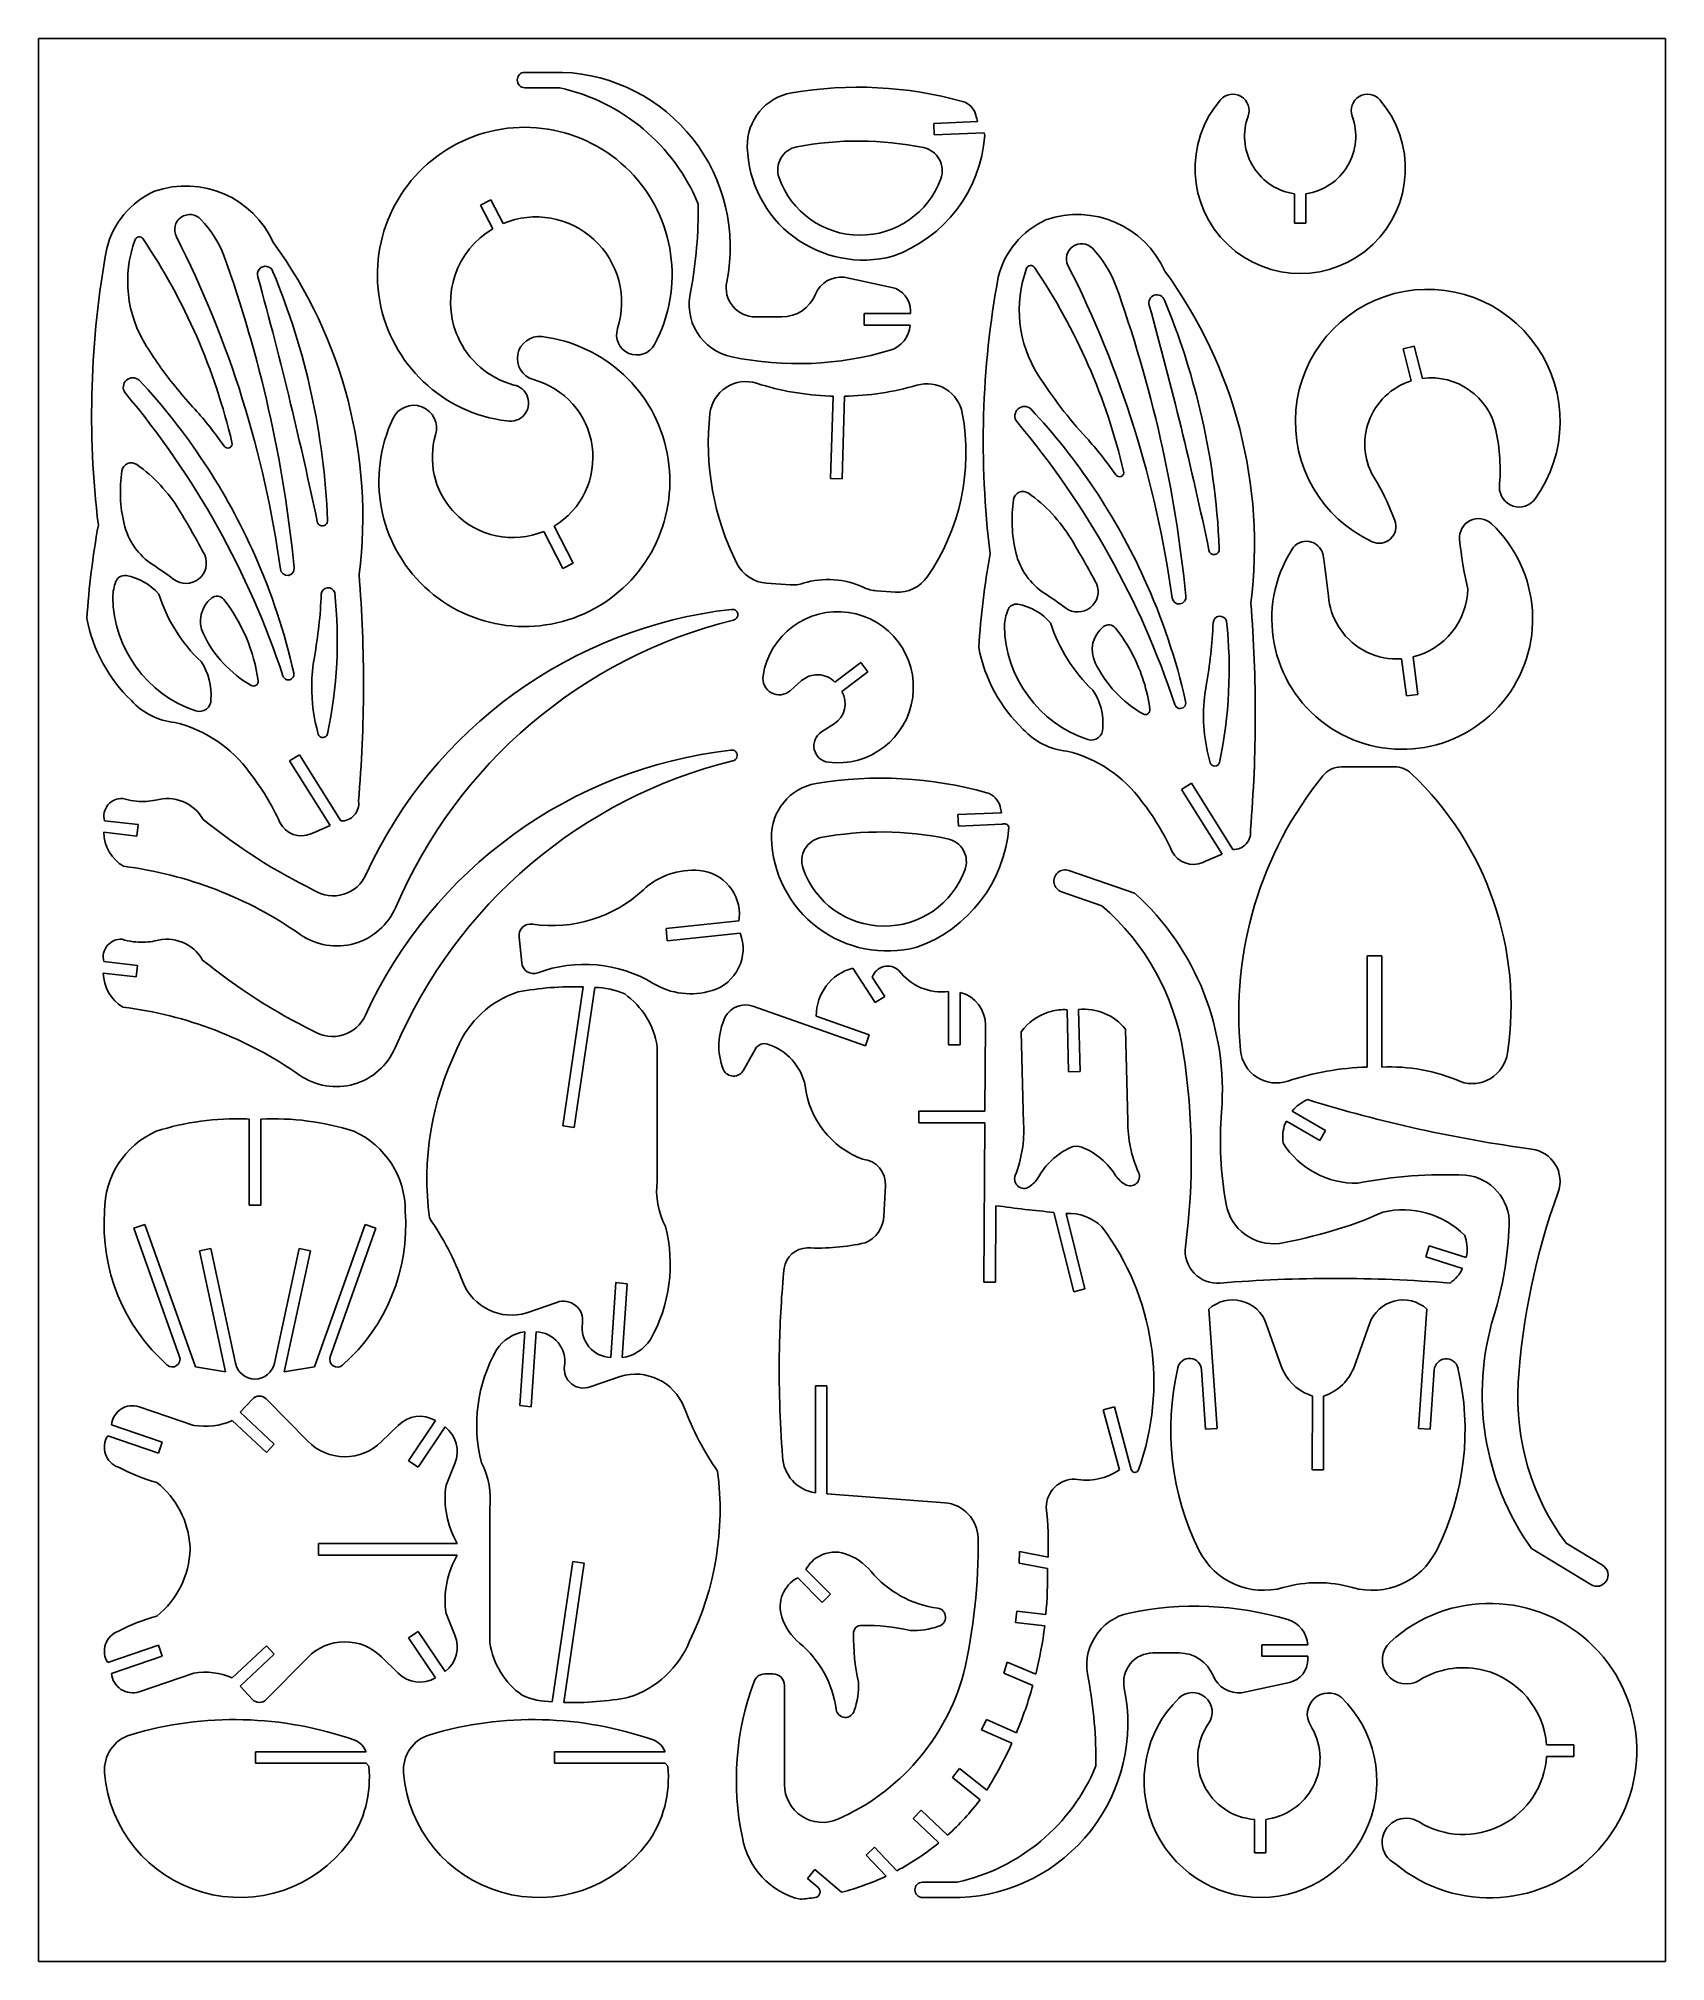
# Model space of a CAD drawing. Extents: x 0 to 8.12, y 0 to 9.6.
import ezdxf

# ---------------------------------------------------------------- set-up
doc = ezdxf.new("R2010")
doc.units = 0
doc.layers.add('WHITE', color=7, linetype='CONTINUOUS')

msp = doc.modelspace()

# ---------------------------------------------------------------- linework, layer by layer
at = {"layer": 'WHITE', "linetype": 'CONTINUOUS'}
for p, q in [((0, 0), (0, 9.59801)), ((0, 9.59801), (8.119874, 9.59801)), ((8.119874, 9.59801), (8.119874, 0)), ((2.427815, 9.42895), (2.615235, 9.42895)), ((2.601368, 9.351969), (2.427336, 9.351973)), ((4.467912, 9.174118), (4.685451, 9.1832)), ((4.470303, 9.116744), (4.467912, 9.174118)), ((4.719099, 9.126967), (4.470303, 9.116744)), ((4.722745, 9.112917), (4.719099, 9.126967)), ((2.205972, 8.766288), (2.257129, 8.792585)), ((2.266694, 8.648193), (2.205972, 8.766288)), ((2.257129, 8.792585), (2.318327, 8.674014)), ((6.253649, 8.825071), (6.267598, 8.822867)), ((6.267598, 8.822867), (6.267998, 8.675927)), ((6.32537, 8.675927), (6.32537, 8.822707)), ((6.267998, 8.675927), (6.32537, 8.675927)), ((4.020401, 8.406749), (4.2585, 8.355591)), ((3.577671, 8.208333), (3.709151, 8.208333)), ((4.351422, 8.225447), (4.120803, 8.225069)), ((4.120803, 8.225069), (4.120803, 8.167695)), ((4.120803, 8.167695), (4.350296, 8.167695)), ((4.351229, 8.239412), (4.351422, 8.225447)), ((2.092191, 8.109848), (2.086445, 8.12323)), ((6.865634, 8.062989), (6.809697, 8.048645)), ((6.907233, 7.901371), (6.865634, 8.062989)), ((6.809697, 8.048645), (6.850813, 7.888957)), ((3.950119, 7.812963), (3.966476, 7.812636)), ((3.966476, 7.812636), (3.953464, 7.402241)), ((4.010359, 7.400805), (4.021834, 7.812458)), ((3.953464, 7.402241), (4.010359, 7.400805)), ((6.671977, 7.394575), (6.680129, 7.382637)), ((2.075445, 7.231553), (2.065407, 7.242551)), ((2.617624, 6.952339), (2.522002, 7.137845)), ((2.573148, 7.163682), (2.668304, 6.978634)), ((2.668304, 6.978634), (2.617624, 6.952339)), ((3.751224, 6.871055), (3.63361, 6.879188)), ((4.276668, 6.834716), (4.182479, 6.841416)), ((6.495586, 6.651135), (6.48745, 6.663559)), ((4.10407, 6.482833), (3.974503, 6.384821)), ((4.008915, 6.339395), (4.138494, 6.436935)), ((4.138494, 6.436935), (4.10407, 6.482833)), ((6.827385, 6.316929), (6.803002, 6.501958)), ((6.859898, 6.511043), (6.884282, 6.324101)), ((3.808592, 6.392957), (3.751703, 6.342748)), ((3.892745, 6.422585), (3.878401, 6.422113)), ((6.884282, 6.324101), (6.827385, 6.316929)), ((3.907557, 6.136699), (3.971155, 6.177321)), ((1.253576, 5.992772), (1.302343, 6.023371)), ((1.455338, 5.669569), (1.253576, 5.992772)), ((1.302343, 6.023371), (1.508409, 5.692518)), ((6.502749, 5.962626), (6.768101, 5.96265)), ((5.704782, 5.850295), (5.753551, 5.880414)), ((5.753551, 5.880414), (5.960093, 5.550041)), ((0.489556, 5.791011), (0.475212, 5.792442)), ((5.907023, 5.527091), (5.704782, 5.850295)), ((0.329867, 5.693473), (0.497206, 5.674349)), ((0.497206, 5.674349), (0.490512, 5.617455)), ((1.372625, 5.63371), (1.455338, 5.669569)), ((4.588873, 5.724072), (4.806414, 5.732678)), ((4.590785, 5.667179), (4.588873, 5.724072)), ((4.808663, 5.675797), (4.590785, 5.667179)), ((0.490512, 5.617455), (0.326521, 5.6361)), ((1.359236, 5.62798), (1.372625, 5.63371)), ((5.810932, 5.485478), (5.82431, 5.491233)), ((5.82431, 5.491233), (5.907023, 5.527091)), ((5.47051, 5.332979), (5.142047, 5.445813)), ((5.10571, 5.338716), (5.306518, 5.269391)), ((3.495798, 5.193358), (3.132071, 5.155121)), ((3.497335, 5.208192), (3.495798, 5.193358)), ((0.486209, 5.088667), (0.472344, 5.090098)), ((2.41156, 4.984436), (2.398173, 5.112092)), ((3.132071, 5.155121), (3.138287, 5.094881)), ((3.138287, 5.094881), (3.50213, 5.133129)), ((0.326521, 4.991129), (0.493858, 4.972005)), ((6.703577, 5.018859), (6.631361, 5.018859)), ((6.631361, 5.018859), (6.631361, 4.464252)), ((6.703577, 4.463778), (6.703577, 5.018859)), ((0.487165, 4.915111), (0.323651, 4.933756)), ((0.493858, 4.972005), (0.487165, 4.915111)), ((4.175309, 4.786021), (4.063909, 4.95814)), ((4.160964, 4.913675), (4.223598, 4.817098)), ((2.61619, 4.170215), (2.718028, 4.86443)), ((2.77588, 4.861564), (2.673085, 4.162086)), ((4.223598, 4.817098), (4.175309, 4.786021)), ((4.542018, 4.575652), (4.542018, 4.841482)), ((4.599392, 4.836702), (4.599392, 4.575652)), ((4.127019, 4.570394), (3.565717, 4.767852)), ((3.881735, 4.719085), (4.146143, 4.62442)), ((5.039258, 4.737721), (5.053119, 4.742034)), ((5.133441, 4.750639), (5.141091, 4.440824)), ((5.198464, 4.442258), (5.190814, 4.752075)), ((4.146143, 4.62442), (4.127019, 4.570394)), ((4.723223, 4.243844), (4.72609, 4.673186)), ((4.915901, 4.182168), (4.904427, 4.640675)), ((5.424611, 4.653584), (5.436086, 4.195076)), ((3.08761, 3.896256), (3.087608, 4.567047)), ((3.518384, 4.447997), (3.578627, 4.555572)), ((4.599392, 4.575652), (4.542018, 4.575652)), ((5.141091, 4.440824), (5.198464, 4.442258)), ((4.393805, 4.18647), (4.393805, 4.243844)), ((4.393805, 4.243844), (4.723223, 4.243844)), ((6.423383, 4.147264), (6.256523, 4.244321)), ((1.051813, 4.204638), (1.037471, 4.205595)), ((1.051813, 3.774817), (1.051813, 4.204638)), ((1.109187, 4.204638), (1.109187, 3.774817)), ((2.673085, 4.162086), (2.61619, 4.170215)), ((4.723223, 4.18647), (4.393805, 4.18647)), ((4.718441, 3.389939), (4.723223, 4.18647)), ((6.221148, 4.182165), (6.22766, 4.194701)), ((6.22766, 4.194701), (6.394521, 4.097643)), ((6.394521, 4.097643), (6.423383, 4.147264)), ((4.226943, 3.871396), (4.219295, 3.72127)), ((1.109187, 3.774817), (1.051813, 3.774817)), ((4.778203, 3.772454), (4.775815, 3.389939)), ((0.476168, 3.66007), (0.530196, 3.679194)), ((0.704227, 3.018446), (0.476168, 3.66007)), ((0.530196, 3.679194), (0.783115, 2.967767)), ((1.377408, 2.967767), (1.630326, 3.679194)), ((1.684353, 3.66007), (1.456295, 3.018446)), ((1.630326, 3.679194), (1.684353, 3.66007)), ((5.16691, 3.343084), (5.067941, 3.738959)), ((5.128662, 3.733683), (5.22237, 3.35695)), ((0.803674, 3.547236), (0.859614, 3.55919)), ((0.859614, 3.55919), (0.982966, 2.986413)), ((1.177556, 2.986413), (1.300909, 3.55919)), ((1.300909, 3.55919), (1.356848, 3.547236)), ((6.923007, 3.517595), (6.940699, 3.572576)), ((6.940699, 3.572576), (7.124659, 3.513804)), ((0.933721, 2.943383), (0.803674, 3.547236)), ((1.356848, 3.547236), (1.226802, 2.943383)), ((7.10708, 3.458786), (6.923007, 3.517595)), ((7.124659, 3.513804), (7.128595, 3.527635)), ((2.855724, 3.0151), (2.881063, 3.388983)), ((2.881063, 3.388983), (2.937958, 3.382288)), ((2.937958, 3.382288), (2.913575, 3.014622)), ((4.775815, 3.389939), (4.718441, 3.389939)), ((2.436893, 3.237442), (2.587027, 3.290014)), ((5.22237, 3.35695), (5.16691, 3.343084)), ((5.881683, 2.66082), (5.840567, 3.256546)), ((6.127398, 3.183382), (6.202017, 2.972069)), ((6.567295, 2.972069), (6.642357, 3.183396)), ((6.928724, 3.256522), (6.887629, 2.66082)), ((2.401997, 2.775568), (2.42686, 3.143234)), ((2.484232, 3.142754), (2.458893, 2.768873)), ((3.698152, 3.070561), (3.697676, 3.056217)), ((0.783115, 2.967767), (0.933721, 2.943383)), ((1.226802, 2.943383), (1.377408, 2.967767)), ((2.903057, 2.920434), (2.753408, 2.868319)), ((5.804231, 2.953423), (5.82479, 2.656996)), ((6.945002, 2.656996), (6.965559, 2.953423)), ((1.06807, 2.807122), (1.006392, 2.741621)), ((1.343938, 2.597232), (1.136917, 2.808079)), ((3.876964, 2.339026), (3.876967, 2.873101)), ((3.876967, 2.873101), (3.93434, 2.873101)), ((3.93434, 2.873101), (3.93434, 2.333792)), ((6.342576, 2.827666), (6.357404, 2.822422)), ((6.357404, 2.822422), (6.355969, 2.453799)), ((6.413342, 2.453799), (6.412386, 2.822422)), ((0.774987, 2.676119), (0.502942, 2.768873)), ((1.137874, 2.539859), (0.967188, 2.699548)), ((1.006392, 2.741621), (1.177078, 2.581932)), ((1.84691, 2.499218), (1.981259, 2.699548)), ((2.458893, 2.768873), (2.401997, 2.775568)), ((5.313689, 2.753573), (5.36915, 2.768395)), ((5.394483, 2.453809), (5.313689, 2.753573)), ((5.36915, 2.768395), (5.453298, 2.456188)), ((0.599044, 2.536989), (0.345645, 2.623528)), ((0.364284, 2.678033), (0.61769, 2.591495)), ((0.61769, 2.591495), (0.599044, 2.536989)), ((1.79478, 2.675658), (1.711606, 2.594841)), ((2.029062, 2.66798), (1.894721, 2.467664)), ((5.82479, 2.656996), (5.881683, 2.66082)), ((6.887629, 2.66082), (6.945002, 2.656996)), ((1.177078, 2.581932), (1.137874, 2.539859)), ((1.894721, 2.467664), (1.84691, 2.499218)), ((2.034322, 2.378258), (2.077838, 2.48631)), ((6.355969, 2.453799), (6.413342, 2.453799)), ((3.93434, 2.333792), (4.522894, 2.289329)), ((2.252346, 2.261599), (2.252348, 1.590809)), ((0.756327, 2.071788), (0.75682, 2.057445)), ((1.397966, 2.028759), (1.397966, 2.086133)), ((1.397966, 2.086133), (2.089792, 2.086133)), ((2.089792, 2.028759), (1.397966, 2.028759)), ((3.897521, 2.023984), (3.885096, 2.016805)), ((4.89343, 1.988597), (4.895341, 2.046926)), ((4.895341, 2.046926), (5.038298, 2.018718)), ((7.746792, 1.881023), (7.450841, 2.06127)), ((7.624398, 2.088047), (7.806077, 1.977601)), ((2.564076, 1.296291), (2.66687, 1.995769)), ((2.723766, 1.987642), (2.621927, 1.293424)), ((2.66687, 1.995769), (2.723766, 1.987642)), ((3.829634, 1.956086), (3.952508, 1.832733)), ((5.035406, 1.960867), (4.89343, 1.988597)), ((3.91187, 1.792094), (3.788995, 1.915446)), ((3.952508, 1.832733), (3.91187, 1.792094)), ((2.077831, 1.629055), (2.034331, 1.737112)), ((4.875261, 1.692646), (4.882912, 1.749063)), ((4.882912, 1.749063), (5.0273, 1.732331)), ((1.84691, 1.61615), (1.894721, 1.647704)), ((1.894721, 1.647704), (2.029072, 1.447376)), ((5.021563, 1.675436), (4.875261, 1.692646)), ((0.345645, 1.49184), (0.599044, 1.578379)), ((0.599044, 1.578379), (0.61769, 1.523874)), ((0.967188, 1.41582), (1.137874, 1.57551)), ((1.137874, 1.57551), (1.177078, 1.533435)), ((1.981259, 1.41582), (1.84691, 1.61615)), ((5.561829, 1.540091), (5.693308, 1.54013)), ((6.104961, 1.523396), (6.104961, 1.580768)), ((6.104961, 1.580768), (6.334455, 1.580768)), ((0.61769, 1.523874), (0.364291, 1.437337)), ((1.177078, 1.533435), (1.006392, 1.373747)), ((1.136917, 1.307289), (1.343938, 1.518136)), ((1.711606, 1.520527), (1.794798, 1.439726)), ((4.817889, 1.438771), (4.833665, 1.49423)), ((4.833665, 1.49423), (4.977099, 1.434468)), ((6.334455, 1.523396), (6.104961, 1.523396)), ((6.335387, 1.509052), (6.334455, 1.523396)), ((7.196012, 1.457909), (7.210352, 1.454548)), ((0.502939, 1.346505), (0.774987, 1.439249)), ((1.006392, 1.373747), (1.06807, 1.308246)), ((3.665642, 1.435423), (3.625004, 1.435423)), ((3.723005, 0.884163), (3.723016, 1.378051)), ((4.962276, 1.378051), (4.817889, 1.438771)), ((6.00456, 1.341696), (6.242658, 1.392873)), ((4.706966, 1.156685), (4.73135, 1.208322)), ((4.857571, 1.089272), (4.706966, 1.156685)), ((4.73135, 1.208322), (4.88052, 1.141863)), ((7.525895, 1.081143), (7.661688, 1.081143)), ((7.661688, 1.081143), (7.661688, 1.023771)), ((1.083369, 0.989826), (1.083369, 1.047199)), ((1.083369, 1.047199), (1.635107, 1.047199)), ((1.635107, 0.989826), (1.083369, 0.989826)), ((1.648025, 0.975483), (1.635107, 0.989826)), ((2.575551, 0.989826), (2.575551, 1.047199)), ((2.575551, 1.047199), (3.12729, 1.047199)), ((3.12729, 0.989826), (2.575551, 0.989826)), ((3.140208, 0.975483), (3.12729, 0.989826)), ((4.561143, 0.918108), (4.597002, 0.963051)), ((4.597002, 0.963051), (4.732306, 0.85452)), ((7.661688, 1.023771), (7.526383, 1.023771)), ((4.698835, 0.807667), (4.561143, 0.918108)), ((4.365118, 0.714434), (4.404324, 0.756029)), ((4.493731, 0.592993), (4.365118, 0.714434)), ((4.404324, 0.756029), (4.537238, 0.630765)), ((6.068624, 0.543269), (6.068624, 0.709174)), ((6.140338, 0.712538), (6.125998, 0.709174)), ((6.125998, 0.709174), (6.125998, 0.543269)), ((4.130365, 0.531318), (4.171961, 0.571)), ((4.229813, 0.425651), (4.130365, 0.531318)), ((4.171961, 0.571), (4.28336, 0.452906)), ((6.125998, 0.543269), (6.068624, 0.543269)), ((3.837284, 0.415136), (3.874577, 0.459122)), ((3.890815, 0.369695), (3.837284, 0.415136)), ((3.874577, 0.459122), (4.007492, 0.345811)), ((4.585523, 0.396032), (4.411495, 0.396012)), ((4.411972, 0.319512), (4.59987, 0.319514)), ((8.119874, 0), (0, 0))]:
    msp.add_line(p, q, dxfattribs=at)
for centre, radius, start, end in [((2.427577, 9.390462), 0.038489, 89.64437, 269.6426), ((2.580524, 8.557833), 0.871809, 348.4536, 87.71816), ((2.389424, 8.397571), 0.977649, 22.49039, 77.47942), ((3.804729, 9.063188), 0.267315, 99.77266, 181.5357), ((4.089362, 7.405705), 1.949061, 74.46613, 99.74805), ((5.960047, 9.238088), 0.081345, 340.15, 138.7412), ((6.63285, 9.238335), 0.08152, 40.91028, 200.0121), ((4.585527, 9.191329), 0.095784, 14.45208, 74.36843), ((4.116788, 9.07271), 0.579299, 10.99551, 14.24262), ((6.296671, 8.949391), 0.524808, 139.2834, 40.71474), ((2.426806, 8.419076), 0.735418, 331.7615, 263.0213), ((6.31018, 9.110754), 0.291224, 159.9774, 258.8069), ((6.283106, 9.110481), 0.290861, 278.3552, 20.09968), ((4.116823, 9.071434), 0.579518, 181.5238, 284.7364), ((3.806866, 8.941898), 0.117706, 100.8614, 199.2823), ((4.089727, 7.454355), 1.631903, 78.43989, 100.7733), ((4.029389, 9.165464), 0.695346, 289.7394, 355.6661), ((4.392847, 8.937926), 0.117684, 339.8009, 78.27902), ((0.750434, 8.450199), 0.421597, 114.0699, 166.2814), ((0.73621, 8.38486), 0.477102, 23.93127, 109.3045), ((4.100558, 9.045137), 0.429014, 199.3443, 339.8417), ((0.990329, 8.749986), 2.302487, 349.7264, 0.5366008), ((0.755141, 8.643712), 0.075412, 42.39674, 207.8255), ((0.395847, 8.303956), 0.569898, 21.76567, 43.26641), ((2.483114, 8.280457), 0.426692, 120.4776, 201.6216), ((2.483471, 8.280607), 0.426663, 342.1763, 112.7715), ((5.199588, 8.30717), 0.421831, 114.1074, 166.345), ((5.185508, 8.241898), 0.477296, 23.98456, 109.3588), ((4.840351, 7.72205), 4.575061, 169.5714, 186.938), ((1.051244, 8.385484), 0.605944, 159.8545, 212.4227), ((0.502989, 8.586427), 0.022026, 34.64829, 159.4052), ((-2.03759, 6.875172), 3.085181, 13.22629, 33.96787), ((-4.004567, 6.227975), 5.262259, 17.382, 26.89644), ((-0.695726, 7.212379), 2.314196, 352.7971, 36.17656), ((5.205541, 8.498596), 0.075432, 44.15174, 205.981), ((4.844816, 8.160118), 0.570084, 21.85381, 43.3065), ((-5.179826, 6.321903), 6.487002, 5.615251, 19.7623), ((1.132611, 8.421092), 0.039914, 18.86846, 198.8697), ((5.500339, 8.243272), 0.605772, 159.972, 212.5164), ((4.951978, 8.443502), 0.021998, 33.10311, 160.8044), ((2.412428, 6.730323), 3.085377, 13.26157, 33.99717), ((0.444434, 6.083913), 5.263007, 17.3975, 26.90575), ((-18.94554, 2.893982), 20.78517, 13.58218, 15.38448), ((-2.151953, 7.055276), 3.597052, 2.206796, 22.5378), ((3.577668, 8.354243), 0.145908, 168.5009, 270.0012), ((4.006628, 8.26829), 0.139145, 84.31934, 157.6644), ((4.232682, 8.23989), 0.118547, 359.7691, 77.421), ((9.290133, 7.582966), 4.575227, 169.6271, 186.9988), ((-0.729049, 6.173258), 6.487085, 5.669925, 19.81545), ((3.754186, 7.068738), 2.314385, 352.8267, 36.20882), ((3.514704, 8.270921), 0.267693, 165.192, 258.1163), ((3.709151, 8.390973), 0.182639, 270, 337.53), ((5.58143, 8.278616), 0.039914, 18.86852, 198.8685), ((-14.49146, 2.731629), 20.78538, 11.97594, 15.44116), ((2.298439, 6.909548), 3.596848, 13.48653, 22.59525), ((6.933135, 7.68546), 0.660539, 324.2911, 245.1232), ((4.210211, 8.176445), 0.140359, 286.6261, 356.4259), ((2.424994, 7.388997), 0.726046, 154.628, 83.12064), ((2.483307, 8.280405), 0.426685, 203.561, 254.928), ((2.499706, 8.000773), 0.109728, 83.58858, 254.2327), ((2.985855, 8.119192), 0.101016, 162.237, 331.582), ((2.426047, 9.263715), 2.237313, 212.5306, 215.8014), ((3.789378, 9.59801), 1.622906, 258.275, 286.5023), ((0.470946, 7.856925), 0.047671, 47.8755, 215.5819), ((-1.805121, 5.740211), 3.155703, 23.92049, 42.99717), ((2.428583, 9.260191), 2.237314, 215.6902, 222.5267), ((2.3654, 7.507389), 0.401614, 301.1503, 74.9197), ((3.529334, 7.70608), 0.179388, 72.29896, 173.6498), ((3.999732, 9.176543), 1.364483, 252.2556, 267.9163), ((4.433964, 7.695188), 0.17942, 10.48356, 106.2477), ((6.877254, 9.118179), 2.237137, 212.4551, 222.5636), ((6.948922, 7.57393), 0.329951, 107.298, 212.9278), ((6.949273, 7.572298), 0.331748, 12.25728, 97.28022), ((-2.844918, 5.074967), 4.280779, 18.26835, 40.04523), ((-4.005821, 6.230449), 5.262716, 7.842103, 17.35221), ((-18.94699, 2.899262), 20.78534, 11.90508, 13.56709), ((2.354904, 7.778753), 0.091329, 258.9836, 78.98415), ((3.998739, 9.183199), 1.370934, 270.9653, 286.3109), ((-0.431187, 6.637694), 1.642864, 34.29455, 42.51502), ((1.872778, 7.653105), 0.113943, 342.9947, 155.64), ((4.68182, 7.578295), 1.338936, 173.6699, 206.6754), ((3.541813, 7.52894), 1.086929, 325.4292, 10.5438), ((4.920745, 7.713467), 0.047679, 47.91977, 215.5389), ((1.606907, 4.929002), 4.280838, 18.31729, 40.08886), ((2.646312, 5.594984), 3.155721, 24.46048, 43.04158), ((2.298477, 6.908579), 3.597037, 2.274075, 13.50168), ((2.365699, 7.50705), 0.400168, 163.6377, 221.3738), ((4.018631, 6.49474), 1.642832, 34.29543, 42.51609), ((0.444865, 6.082537), 5.263008, 7.901377, 17.4132), ((6.318302, 7.442389), 0.975941, 355.0827, 11.84581), ((0.944428, 7.575535), 0.022028, 213.5459, 14.51039), ((1.106366, 7.336452), 0.697761, 171.4252, 193.3269), ((0.462847, 7.433627), 0.046946, 53.89944, 171.5955), ((0.047161, 6.845194), 0.767393, 31.31024, 54.70879), ((5.394206, 7.432574), 0.022026, 213.5239, 14.52814), ((5.556997, 7.193052), 0.698131, 171.4324, 193.3222), ((4.913104, 7.290332), 0.046932, 54.62216, 171.7611), ((4.497077, 6.701809), 0.767651, 31.29424, 54.73608), ((5.533333, 6.73193), 1.318546, 20.41551, 29.57118), ((7.389644, 7.358446), 0.098995, 179.8339, 323.761), ((-3.05741, 4.9677), 4.395523, 27.83692, 31.18913), ((2.36654, 7.50787), 0.401357, 223.5082, 292.7893), ((7.186095, 7.10712), 0.094357, 46.54557, 186.0299), ((4.458685, 6.421397), 4.22661, 169.8064, 176.1895), ((0.755123, 7.252953), 0.336729, 193.2781, 237.0129), ((1.416851, 7.190438), 0.025797, 187.4546, 7.455379), ((6.805906, 6.700879), 0.650751, 147.668, 46.8463), ((6.690617, 7.162243), 0.083849, 245.0647, 20.69318), ((0.736405, 6.979591), 0.10154, 233.1732, 23.58476), ((-1.805602, 5.741298), 3.155703, 12.6369, 23.8989), ((8.909566, 6.282083), 4.22646, 169.8694, 176.2518), ((5.205111, 7.110402), 0.33667, 193.4342, 215.27), ((1.395193, 4.820541), 4.395439, 27.89966, 31.24657), ((5.867102, 7.047961), 0.025797, 187.4557, 7.454603), ((6.327805, 7.00337), 0.084994, 14.75187, 147.5962), ((2.481555, 6.408249), 3.976565, 5.872639, 8.922569), ((9.07374, 7.297773), 1.991605, 185.7798, 192.964), ((0.429357, 6.871539), 0.046046, 80.49226, 159.3247), ((0.391352, 6.645105), 0.275648, 40.65297, 80.47556), ((-0.546412, 5.252896), 2.049528, 53.40091, 56.93498), ((1.241863, 6.952578), 0.034426, 186.7814, 6.779799), ((-5.293762, 6.374084), 6.915726, 355.1635, 4.545969), ((3.645371, 7.058049), 0.179247, 206.8111, 266.2379), ((4.288883, 7.01373), 0.17943, 266.0964, 325.5349), ((5.205514, 7.10983), 0.336669, 215.1509, 236.9774), ((0.633047, 6.797363), 0.26282, 159.8736, 177.3784), ((1.366216, 7.0692), 0.80383, 197.7094, 226.3456), ((0.890974, 6.772335), 0.042561, 37.73756, 128.6595), ((-0.953509, 6.9247), 2.36695, 349.9233, 357.5783), ((1.44549, 6.822532), 0.034232, 16.63706, 176.394), ((-0.714802, 6.591844), 2.206238, 347.8402, 6.257912), ((3.76352, 7.049969), 0.179337, 266.0688, 287.2584), ((3.941104, 6.480408), 0.417268, 64.85507, 107.3422), ((4.194911, 7.020231), 0.179246, 244.7337, 266.0232), ((3.90716, 5.107737), 2.049561, 53.50145, 57.04639), ((5.186377, 6.837214), 0.101599, 233.7103, 23.22292), ((2.646456, 5.594345), 3.155854, 12.71956, 24.47212), ((6.779257, 6.844307), 0.34325, 184.8776, 211.7744), ((6.773856, 6.859734), 0.359149, 283.8612, 358.6031), ((0.979142, 6.818799), 0.608713, 180.8862, 251.4041), ((0.955581, 6.689769), 0.147398, 128.2208, 205.7266), ((0.258582, 6.277486), 0.845551, 7.815835, 38.02793), ((3.718982, 4.470466), 2.293026, 96.51969, 155.367), ((3.463402, 6.721889), 0.027197, 280.1249, 100.1246), ((3.988835, 6.359961), 0.377314, 262.8676, 171.2537), ((5.083049, 6.652468), 0.262635, 159.5196, 177.0576), ((4.88027, 6.728538), 0.046059, 80.72803, 159.9076), ((4.841017, 6.502308), 0.275668, 40.47474, 80.25208), ((5.692102, 6.8101), 0.034437, 186.7808, 6.779221), ((-0.84297, 6.225957), 6.915635, 355.2104, 4.592981), ((0.994488, 6.846963), 0.766841, 190.8751, 226.2505), ((1.355561, 6.882194), 0.591257, 205.7003, 240.2149), ((4.0615, 4.290132), 2.47709, 103.8583, 156.8821), ((5.429392, 6.676172), 0.608719, 180.9622, 251.4994), ((5.81604, 6.927143), 0.803857, 197.812, 226.4363), ((5.406156, 6.546662), 0.147409, 128.1373, 205.8666), ((5.34142, 6.629136), 0.042562, 38.15805, 128.1573), ((4.710593, 6.132217), 0.845601, 27.59761, 38.2249), ((3.497362, 6.782208), 2.366806, 349.9231, 357.5785), ((5.896219, 6.680055), 0.034231, 16.6374, 176.3925), ((3.736506, 6.447873), 2.205825, 347.8776, 6.298127), ((6.779241, 6.844334), 0.343199, 214.259, 273.9701), ((5.444739, 6.703434), 0.766445, 190.9097, 226.2714), ((0.572699, 6.324614), 0.288985, 354.9627, 34.33631), ((1.246881, 6.424265), 0.027783, 195.4709, 15.47283), ((2.215016, 6.359891), 0.851523, 169.8082, 179.3841), ((5.805511, 6.739936), 0.591074, 205.8357, 240.2909), ((4.709214, 6.134866), 0.845601, 7.792439, 27.39524), ((1.07326, 6.38929), 0.023237, 240.6054, 7.870503), ((2.215023, 6.360562), 0.851523, 179.4293, 196.0114), ((3.697199, 6.404425), 0.082309, 170.9761, 311.467), ((3.88714, 6.303044), 0.11939, 94.19717, 131.1403), ((3.887127, 6.303043), 0.119676, 43.10485, 87.30929), ((3.906707, 6.277773), 0.119348, 302.684, 31.08595), ((5.023427, 6.181655), 0.288987, 354.9637, 34.33713), ((6.665498, 6.214663), 0.851771, 169.6231, 173.5898), ((0.711546, 6.516108), 0.333081, 222.0497, 264.6212), ((0.803098, 6.296492), 0.057536, 251.6967, 2.737598), ((5.524044, 6.246656), 0.02314, 240.2944, 7.102025), ((5.697851, 6.281789), 0.028011, 195.3396, 15.33981), ((6.66604, 6.219611), 0.851772, 173.9247, 196.1136), ((0.528092, 5.55334), 0.649253, 35.94336, 76.43957), ((5.161784, 6.373262), 0.333113, 222.1812, 264.7887), ((5.254357, 6.152994), 0.057037, 251.4761, 3.308432), ((1.419051, 6.132188), 0.023438, 196.1029, 347.5226), ((3.460294, 6.019547), 0.027239, 280.6176, 100.618), ((3.95218, 6.067378), 0.082443, 122.7699, 262.898), ((3.716132, 3.768172), 2.293033, 96.53214, 155.3683), ((4.058076, 3.587686), 2.477059, 103.8453, 156.8792), ((4.979678, 5.409912), 0.649611, 35.97201, 76.48176), ((5.870254, 5.989726), 0.023446, 196.1405, 347.4884), ((6.502893, 5.843314), 0.119313, 90.0687, 141.1323), ((6.767862, 5.843123), 0.119528, 46.37718, 89.88525), ((0.070541, 5.167553), 1.246905, 24.48763, 37.95441), ((3.925065, 5.615495), 0.267181, 99.5379, 181.4254), ((4.205238, 3.957026), 1.949149, 74.31134, 99.58174), ((7.873, 4.732789), 1.882961, 140.9839, 185.6783), ((5.749771, 4.76922), 1.599317, 351.562, 46.51694), ((0.414473, 5.716904), 0.087789, 85.3002, 195.4794), ((0.51961, 6.117222), 0.3278, 252.6149, 262.216), ((0.519247, 6.117271), 0.327608, 264.8003, 281.5247), ((0.642547, 5.597861), 0.206668, 29.82437, 106.2544), ((1.512099, 5.77858), 0.086141, 267.5455, 8.293269), ((4.706447, 5.741456), 0.095665, 14.06998, 74.31696), ((4.237624, 5.622159), 0.579428, 10.99595, 14.24243), ((4.521405, 5.025284), 1.247131, 24.47236, 37.90637), ((2.651067, 7.94922), 2.898646, 230.8715, 243.892), ((1.312288, 5.73813), 0.119737, 206.6674, 293.0846), ((4.820506, 5.655309), 0.023665, 16.21943, 120.0274), ((0.524459, 5.637239), 0.197941, 180.3295, 239.6802), ((4.237455, 5.623032), 0.57966, 181.402, 284.5223), ((3.927625, 5.493847), 0.11812, 100.9568, 149.9983), ((4.205191, 4.005697), 1.631932, 78.27728, 100.5936), ((4.150256, 5.716998), 0.695159, 289.5441, 355.4556), ((4.513367, 5.48852), 0.117423, 339.422, 78.50887), ((5.963298, 5.636101), 0.086119, 267.868, 8.296955), ((3.926927, 5.493714), 0.117583, 149.7721, 199.0291), ((5.7634, 5.594936), 0.119332, 206.3806, 293.4731), ((0.17671, 3.510388), 1.971621, 55.05023, 82.77911), ((1.470639, 5.497927), 0.178987, 237.8809, 336.3793), ((3.266505, 5.084506), 0.362232, 84.94006, 133.1535), ((3.278803, 5.226879), 0.21933, 355.1126, 84.85992), ((4.220997, 5.596664), 0.429152, 199.2218, 339.6248), ((5.123879, 5.392265), 0.056547, 71.25795, 251.2587), ((2.56479, 5.836956), 0.666645, 261.5251, 312.9193), ((4.578352, 4.346591), 1.330002, 355.4454, 47.87162), ((1.489404, 5.388362), 0.319656, 235.0246, 336.8511), ((4.516201, 4.350941), 1.211673, 8.875045, 49.28833), ((0.411122, 5.01456), 0.087785, 85.29868, 195.4801), ((0.515804, 5.414689), 0.327487, 252.6815, 262.3739), ((0.515804, 5.414689), 0.327362, 264.8133, 281.549), ((0.639587, 4.895651), 0.20668, 29.77937, 106.3678), ((2.457411, 5.11869), 0.059604, 81.18801, 186.3555), ((3.297498, 5.055197), 0.21897, 287.0109, 20.84891), ((2.648197, 7.246877), 2.898646, 230.8716, 243.892), ((0.52159, 4.934614), 0.19794, 180.2482, 239.5199), ((2.470988, 4.990709), 0.059758, 186.0245, 290.4626), ((2.725037, 4.310409), 0.66643, 59.07587, 110.4788), ((4.125968, 4.721907), 0.244249, 104.7191, 180.662), ((4.238291, 4.885544), 0.082285, 47.96259, 160.0081), ((4.50793, 5.107359), 0.268053, 216.8351, 277.3062), ((2.544085, 4.37231), 0.490503, 107.892, 157.6992), ((2.670524, 3.380854), 1.484337, 88.16602, 100.7605), ((2.767988, 4.464848), 0.396794, 66.60914, 88.86033), ((2.69747, 4.506804), 0.394762, 8.777991, 54.71242), ((3.255014, 5.191858), 0.362079, 238.813, 287.1129), ((4.558275, 4.674), 0.167818, 359.7224, 75.81739), ((0.173957, 2.807983), 1.971607, 55.054, 82.79642), ((1.46776, 4.795589), 0.178987, 237.885, 336.3789), ((3.730799, 4.571662), 0.335331, 154.7349, 201.1145), ((3.52794, 4.659802), 0.114465, 70.7288, 151.2927), ((5.120676, 4.482421), 0.26797, 107.688, 143.8028), ((5.121532, 4.482645), 0.26826, 87.45539, 104.775), ((5.216281, 4.48579), 0.2675, 38.84882, 95.46281), ((1.486162, 4.686298), 0.319669, 235.1082, 336.7978), ((3.432851, 3.90209), 1.494429, 153.9473, 187.3376), ((3.623025, 4.530572), 0.050953, 71.88323, 150.6165), ((3.552809, 4.312692), 0.279867, 11.82805, 72.09118), ((2.313202, 4.015845), 3.440005, 352.5162, 8.728565), ((6.177874, 4.564273), 0.17948, 185.6878, 288.4011), ((7.154445, 4.561124), 0.179312, 251.0056, 351.4732), ((3.468933, 4.475663), 0.056665, 205.9527, 330.7749), ((6.670255, 3.089208), 1.375595, 91.62022, 108.4667), ((6.748469, 3.604854), 0.860096, 66.16166, 92.99185), ((4.26758, 4.420781), 0.443754, 186.5635, 249.6339), ((7.687074, 4.098707), 1.788588, 175.4377, 190.2618), ((6.41419, 4.11312), 0.205116, 113.1665, 140.2346), ((8.396149, 10.98565), 6.994982, 252.8499, 262.253), ((0.765809, 3.746275), 0.43596, 114.2012, 180.2074), ((0.988895, 2.885054), 1.321434, 87.89333, 107.702), ((1.172649, 2.884762), 1.321401, 72.34399, 92.75272), ((1.395097, 3.746537), 0.435564, 359.758, 65.83062), ((4.302305, 4.146336), 0.614641, 338.6495, 3.342084), ((6.050457, 4.189818), 0.614393, 179.5096, 204.2115), ((6.414202, 4.113135), 0.205023, 160.3244, 187.8561), ((5.2956, 3.745215), 0.349158, 114.6143, 151.7271), ((5.180536, 3.996087), 0.073156, 68.33098, 114.5214), ((5.078698, 3.740059), 0.348694, 31.09849, 68.31388), ((6.574412, 4.314136), 0.429472, 212.2268, 271.347), ((7.431627, 3.894359), 0.161604, 340.283, 82.31671), ((4.101965, 3.879993), 0.125274, 356.065, 84.87946), ((5.447981, 3.917778), 0.046664, 237.1875, 25.47759), ((3.472054, 3.849292), 0.387301, 173.0351, 207.7176), ((4.918297, 3.905353), 0.046811, 158.4308, 304.1637), ((4.854226, 3.999529), 0.160715, 304.2097, 326.4045), ((5.50671, 4.015871), 0.160974, 216.4809, 238.5391), ((7.016479, 1.693556), 2.233399, 87.29446, 101.1521), ((7.099909, 3.685294), 0.240181, 357.8602, 84.74612), ((10.81735, 2.666918), 3.439749, 160.0628, 176.2763), ((1.26075, 3.676586), 0.933387, 175.8153, 228.5621), ((0.900023, 3.676095), 0.933159, 311.4682, 4.215958), ((5.726299, 10.70407), 6.996156, 262.2115, 264.6003), ((6.163291, 3.822629), 0.239997, 190.2129, 277.2102), ((6.811649, 3.322485), 0.429359, 44.55696, 103.7925), ((0.748979, 2.88013), 1.461083, 20.50162, 34.66827), ((2.387042, 3.480511), 0.765752, 330.5927, 14.26155), ((4.064403, 3.729452), 0.155108, 293.2316, 356.9763), ((5.139705, 3.490772), 0.243162, 46.52975, 92.60295), ((4.275186, 2.891174), 1.291092, 340.221, 36.94841), ((5.813637, 5.785349), 2.233346, 279.7906, 293.6429), ((5.552362, 3.744554), 1.788865, 342.9874, 357.8142), ((3.840482, 3.440618), 0.121528, 92.18433, 170.4909), ((3.889719, 4.634946), 1.074239, 267.1256, 282.6835), ((5.884028, 3.547003), 0.161469, 172.6001, 274.9419), ((6.924378, 3.552925), 0.205778, 352.9405, 20.12621), ((9.168394, 2.951189), 5.471544, 174.6569, 178.7499), ((6.924378, 3.552925), 0.205532, 305.7458, 332.7399), ((2.360928, 3.487808), 0.261639, 201.5156, 286.8788), ((6.471057, -3.5852), 6.994854, 85.298, 94.69976), ((2.619872, 3.19989), 0.095923, 351.2561, 110.0239), ((5.959521, 3.124062), 0.178051, 19.46122, 131.9198), ((6.810079, 3.123871), 0.177971, 48.1901, 160.46), ((2.860553, 3.162645), 0.147623, 171.1691, 268.1255), ((8.5351, 2.83208), 1.330324, 162.9939, 215.4094), ((2.45506, 2.943382), 0.201832, 98.03164, 146.9857), ((2.479404, 2.995211), 0.147621, 351.1693, 88.12544), ((2.884841, 3.214377), 0.20181, 278.1859, 327.0177), ((0.668064, 3.005835), 0.0383, 229.1801, 19.22576), ((1.080261, 3.006304), 0.099307, 191.5538, 348.4463), ((1.491771, 3.004534), 0.038106, 158.5854, 313.424), ((2.952918, 2.677352), 0.765767, 150.5931, 194.262), ((9.168262, 2.94979), 5.47162, 178.8855, 184.4924), ((5.744798, 2.951115), 0.059477, 2.224931, 168.0167), ((7.025228, 2.948165), 0.059899, 14.78994, 174.9631), ((2.720139, 2.958294), 0.095928, 171.4542, 290.293), ((2.979022, 2.670067), 0.261638, 21.51133, 106.8785), ((6.990566, 2.652884), 1.340426, 166.6027, 206.7159), ((6.42826, 3.051676), 0.239839, 199.3851, 249.0684), ((6.340938, 3.051383), 0.23985, 287.3309, 340.6901), ((5.77925, 2.65346), 1.340237, 333.2524, 13.37358), ((8.594004, 2.814437), 1.211519, 176.4093, 216.8391), ((1.102952, 2.774631), 0.04767, 44.55978, 137.0317), ((0.469667, 2.668422), 0.10582, 71.67189, 174.7889), ((0.831405, 3.01338), 0.341947, 260.5035, 293.3963), ((1.903137, 2.569597), 0.151626, 58.98687, 135.6132), ((4.590978, 3.277726), 1.461083, 200.5016, 214.6683), ((0.43443, 2.566394), 0.10558, 147.2384, 250.7773), ((1.528962, 2.77892), 0.259314, 224.4789, 314.7758), ((1.938613, 2.546314), 0.151605, 336.6851, 53.37206), ((3.905177, 2.528815), 0.191874, 182.2706, 261.5446), ((0.835198, 3.289553), 0.931005, 242.1081, 254.7884), ((1.8679, 2.308549), 0.387302, 353.0373, 27.71969), ((1.90711, 2.255774), 1.494424, 333.9469, 7.337281), ((5.169778, 2.267336), 0.140085, 88.63136, 180), ((5.227191, 2.700514), 0.298077, 259.5495, 304.1414), ((5.471992, 2.460779), 0.019249, 193.7953, 340.2613), ((0.313325, 2.044872), 0.443821, 3.476909, 51.28413), ((2.481794, 2.311896), 0.452366, 171.5642, 209.9386), ((4.509508, 2.110516), 0.179313, 0.9164306, 85.71857), ((3.145507, 2.07767), 1.893709, 358.2161, 5.748141), ((1.936318, 2.065574), 2.752895, 346.7675, 0.9951172), ((0.313143, 2.07041), 0.443866, 308.7412, 358.3262), ((2.481893, 1.803098), 0.4524, 150.0788, 188.3869), ((3.974921, 1.879072), 0.164436, 123.1109, 152.0726), ((3.975272, 1.878957), 0.164554, 71.99416, 118.1959), ((3.938218, 1.769667), 0.27995, 39.17905, 71.69616), ((6.113518, 2.211401), 0.35853, 206.706, 285.9529), ((6.655824, 2.211593), 0.358591, 254.1245, 333.2645), ((4.555545, 2.281255), 0.521823, 219.9012, 262.5089), ((3.022202, 1.917845), 2.013663, 354.714, 1.224221), ((7.776435, 1.929312), 0.056662, 238.4564, 58.45561), ((3.86568, 1.770195), 0.164252, 117.8313, 198.1815), ((6.384895, 1.260961), 0.629894, 74.07428, 105.9256), ((4.480694, 1.718218), 0.046174, 284.5529, 81.50605), ((5.498859, 1.477545), 0.267691, 101.8835, 194.808), ((5.773536, 0.150455), 1.622906, 73.4977, 101.7251), ((7.241796, 1.052615), 0.734825, 230.3474, 132.4711), ((0.434846, 1.548826), 0.10585, 109.4084, 212.572), ((0.83523, 0.825833), 0.930997, 105.2138, 117.8942), ((3.976132, 1.805899), 0.28033, 198.0706, 230.5687), ((4.104501, 1.640581), 0.036549, 83.16404, 186.8355), ((5.061821, 1.613759), 0.993864, 178.7044, 192.7847), ((4.130844, 0.683356), 0.993757, 77.2141, 91.26814), ((4.366703, 2.031582), 0.379446, 267.5936, 289.329), ((3.022727, 1.919672), 2.013702, 346.0573, 353.0336), ((6.194368, 1.57202), 0.14036, 3.573663, 73.37354), ((1.528962, 1.336462), 0.259306, 45.22216, 135.5231), ((1.9389, 1.56896), 0.151372, 306.5625, 23.39105), ((2.642491, 1.651023), 0.394761, 188.7736, 234.7095), ((2.79586, 1.785543), 0.490508, 287.8934, 337.7001), ((3.463687, 1.1885), 0.522035, 7.549797, 50.16663), ((5.561819, 1.394211), 0.14588, 89.99607, 191.4949), ((5.693116, 1.357497), 0.182633, 22.30671, 89.93957), ((6.826949, 1.505743), 0.120477, 132.4526, 301.8354), ((0.831443, 1.102281), 0.341664, 66.59013, 99.5109), ((1.903188, 1.546009), 0.151803, 224.4374, 300.9505), ((6.21684, 1.508575), 0.118548, 282.5792, 0.2310376), ((7.11109, 1.050517), 0.416149, 78.2252, 122.0108), ((7.110524, 1.050163), 0.416526, 4.265577, 76.13294), ((0.469476, 1.44666), 0.105596, 185.0652, 288.4758), ((4.880716, 0.908125), 1.397956, 159.481, 191.9639), ((3.625195, 1.378051), 0.057373, 90.19071, 159.5113), ((3.665643, 1.378051), 0.057373, 0, 90), ((3.539513, 1.732664), 1.116888, 293.7221, 344.5659), ((3.713642, 1.379045), 0.379242, 340.477, 2.234123), ((4.564682, 1.190631), 0.871827, 272.3132, 11.54659), ((3.022159, 1.917378), 2.013686, 337.3487, 344.4648), ((2.974965, 0.995945), 2.302469, 359.5146, 10.33785), ((5.990598, 1.480127), 0.139134, 202.5288, 275.7596), ((1.102953, 1.340779), 0.047698, 223.0028, 315.4043), ((2.571918, 1.69303), 0.396815, 246.6165, 268.8678), ((2.669453, 2.777001), 1.484337, 268.1652, 280.7598), ((4.02666, 1.26452), 0.046067, 189.2828, 344.628), ((6.098542, 0.900693), 0.580842, 134.638, 46.03385), ((5.759417, 1.244581), 0.097868, 324.5204, 134.8233), ((6.438137, 1.233952), 0.106028, 53.11132, 211.1172), ((0.977254, -0.607723), 1.815167, 70.61787, 106.5437), ((2.469436, -0.607723), 1.815168, 70.61787, 106.5437), ((6.090791, 1.014137), 0.305767, 145.3971, 265.8427), ((6.089768, 1.014209), 0.305882, 279.5164, 32.6329), ((0.513462, 0.95588), 0.184231, 106.742, 184.6155), ((1.538075, 1.008892), 0.104321, 21.54325, 66.51501), ((2.005644, 0.95588), 0.184231, 106.742, 184.6155), ((3.030257, 1.008892), 0.104322, 21.54305, 66.51501), ((3.022378, 1.917731), 2.013523, 328.1272, 335.7042), ((1.09733, 0.915383), 0.553966, 324.2893, 6.228306), ((2.589512, 0.915383), 0.553966, 324.2893, 6.228307), ((4.374107, 1.35056), 0.977661, 282.4887, 337.5009), ((7.110551, 1.050597), 0.416697, 238.1235, 356.3089), ((1.004473, 0.996712), 0.676937, 184.7161, 323.2874), ((2.496655, 0.99671), 0.676937, 184.716, 323.2875), ((3.912921, 0.884228), 0.189917, 180.0196, 293.5621), ((3.696594, 1.560937), 1.253755, 312.1057, 323.0721), ((6.826143, 0.594906), 0.120467, 57.70976, 243.7603), ((3.891789, 0.684405), 0.384384, 189.8975, 256.3302), ((3.69731, 1.560998), 1.253524, 297.8736, 309.4457), ((3.696787, 1.560436), 1.253735, 284.3488, 295.1602), ((4.411973, 0.357764), 0.038251, 90.7157, 270), ((3.695746, 1.560169), 1.253682, 274.8137, 278.2672), ((3.872522, 0.347819), 0.028518, 277.0293, 50.09714)]:
    msp.add_arc(centre, radius, start, end, dxfattribs=at)

doc.saveas('drawing.dxf')
